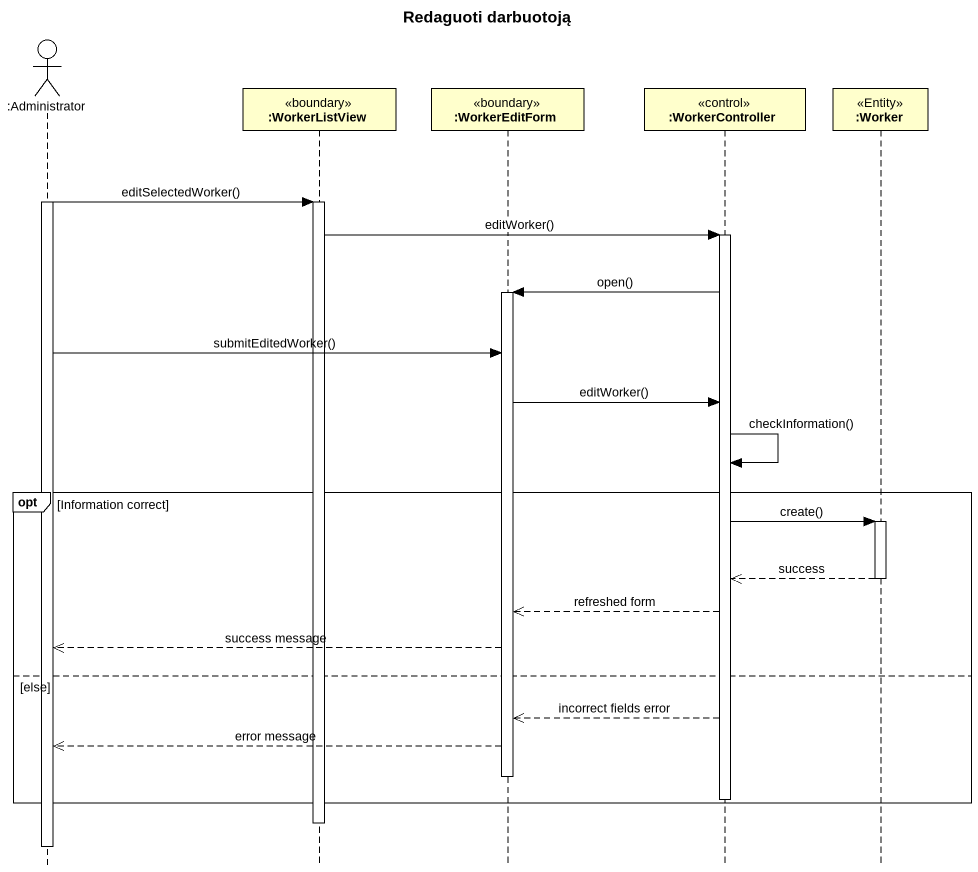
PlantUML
@startuml
title Redaguoti darbuotoją
hide footbox
actor ":Administrator" as Administrator
participant ":WorkerListView" as WorkerListView <<boundary>>
participant ":WorkerEditForm" as WorkerEditForm <<boundary>>
participant ":WorkerController" as WorkerController <<control>>
participant ":Worker" as Worker <<Entity>>

activate Administrator
Administrator -> WorkerListView : editSelectedWorker()
activate WorkerListView
WorkerListView -> WorkerController : editWorker()
activate WorkerController
WorkerController -> WorkerEditForm : open()
activate WorkerEditForm
Administrator -> WorkerEditForm : submitEditedWorker()
WorkerEditForm -> WorkerController : editWorker()
WorkerController -> WorkerController : checkInformation()
opt Information correct
  WorkerController -> Worker : create()
  activate Worker
  Worker -->> WorkerController : success
  deactivate Worker
  WorkerController -->> WorkerEditForm : refreshed form
  WorkerEditForm -->> Administrator : success message
else else
  WorkerController -->> WorkerEditForm : incorrect fields error
  WorkerEditForm -->> Administrator : error message
  deactivate WorkerEditForm
  deactivate WorkerController
end
deactivate WorkerListView
deactivate Administrator
@enduml
